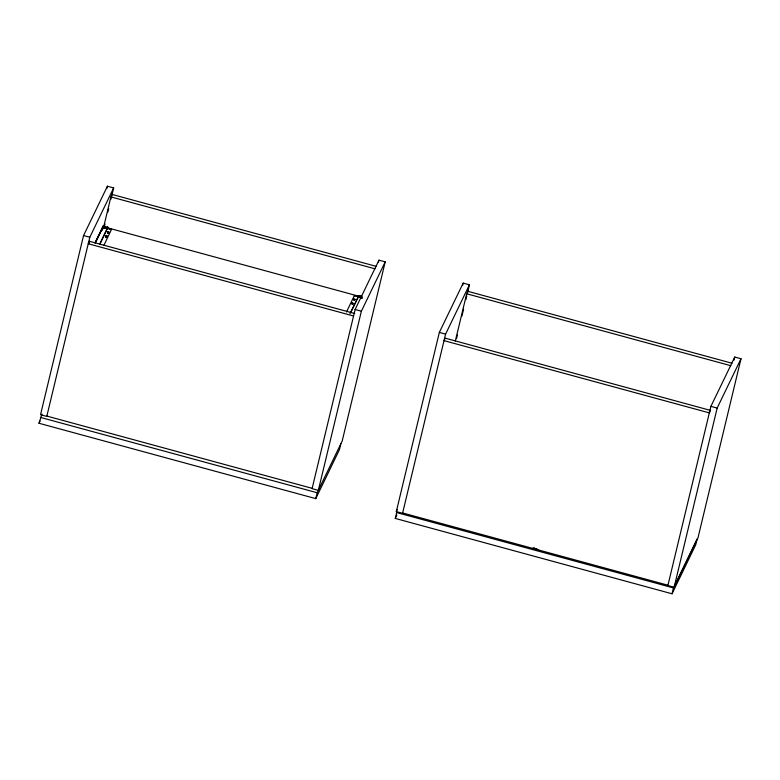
<?xml version="1.0" encoding="UTF-8"?>
<svg xmlns="http://www.w3.org/2000/svg" width="780" height="780" viewBox="0 0 780 780"><rect width="100%" height="100%" fill="white"/><g stroke="black" fill="none" stroke-linecap="round" stroke-linejoin="round"><path stroke-width="1.17" d="M536.396 549.013L535.636 548.818M83.558 235.541L40.531 414.706L46.78 416.413L89.807 237.237L113.656 187.912L107.406 186.215L83.558 235.541L89.807 237.237M340.84 443.81L339.436 449.67L315.773 498.625L39 423.257L41.983 414.131M88.871 243.653L89.437 241.283L354.754 313.531M106.84 188.575L107.406 186.215M95.102 243.116L103.194 226.054L107.796 227.146L99.957 244.043M103.291 225.995L103.409 226.707M102.394 230.266L103.486 225.976M103.564 226.668L103.72 226.015M103.808 226.405L110.896 196.901L112.086 194.434L376.223 266.36M104.422 226.356L104.998 223.938M107.825 212.17L108.683 208.591M110.955 199.163L113.656 187.912M107.582 227.068L107.796 228.004M105.476 236.516L106.041 235.794L107.289 236.135L106.88 237.149L105.476 236.516L107.289 236.135M107.64 227.799L107.796 227.146M105.622 236.808L105.67 235.94M106.207 237.071L107.445 236.428M107.582 232.001L107.533 232.859L107.942 231.845L109.346 232.479L108.118 233.123L109.346 232.479M107.377 232.567L107.942 231.845M109.151 233.054L108.615 231.923M110.604 229.028L111.442 229.476C111.238 230.295 107.971 227.253 106.197 227.828M351.409 303.488L352.648 302.845L353.301 303.722L351.897 303.089L351.556 303.781L351.604 302.913M352.141 304.044L351.644 303.449M353.32 299.54L353.876 298.818C355.797 299.286 355.573 300.232 353.798 299.14L353.467 299.832L353.515 298.964M355.495 295.718C351.907 296.069 358.156 295.737 358.81 296.615M352.814 304.122L353.379 303.391M354.052 300.095L355.28 299.452M355.124 309.485L312.088 488.651L318.337 490.357L361.374 311.191L385.213 261.865L378.963 260.159L355.124 309.485L361.374 311.191M360.545 297.365C356.684 296.78 359.453 294.343 362.232 296.41M358.663 296.312L359.112 295.581M359.346 295.62L358.956 296.234M315.773 498.625L317.177 492.755L342.186 441.031L385.213 261.865M378.466 262.226L378.963 260.159M469.433 284.798L445.594 334.123L402.558 513.289L396.308 511.592L439.345 332.416L463.183 283.101L469.433 284.798L467.308 293.68M395.265 518.417L396.679 512.558L673.452 587.925L697.115 538.97L695.701 544.83L672.038 593.785L395.265 518.417L396.844 515.161M462.618 285.451L463.183 283.101M455.344 340.997L466.684 293.777L467.873 291.31M467.727 290.375L467.951 290.979M456.514 338.618L457.382 334.99M461.916 316.105L463.622 309.017M465.884 299.588L466.742 296.039M533.423 548.359L536.816 549.666L534.212 548.954L533.296 547.804M710.902 406.37L667.875 585.536L674.125 587.242L697.963 537.917L741 358.751L734.75 357.045L710.902 406.37L717.161 408.067L741 358.751M672.038 593.785L673.452 587.925M674.125 587.242L717.161 408.067M734.009 360.136L734.75 357.045M89.437 241.283L88.247 243.75L353.555 315.998M95.18 242.619L103.194 226.054M95.55 242.522L102.736 227.643M102.862 227.389L103.165 226.766M99.626 244.325L107.659 227.955L102.521 227.438L107.572 228.111M103.828 245.564L111.442 229.476M39 423.257L40.053 421.083M346.495 311.99L354.237 295.805M349.976 313.697L358.527 296.264M350.825 312.361L358.917 295.601M396.308 511.592L397.371 509.399M710.131 411.235L709.342 412.883L444.025 340.636L445.224 338.169L710.531 410.416M108.635 232.83L108.02 232.664M106.723 236.779L106.109 236.613M105.807 237.442L106.597 237.539M354.5 299.783L353.886 299.618M352.589 303.732L351.975 303.566M361.94 298.048L358.439 296.419M536.816 549.666L537.927 549.588M535.616 548.935L534.953 548.613L536.542 548.925M107.864 232.177L108.537 232.255M352.219 303.712L352.892 303.79M535.558 548.808L537.137 548.993M103.789 227.594L107.465 228.199L102.492 227.497L107.357 228.326M102.95 227.468L107.445 228.199L103.369 227.526M467.522 291.223L732.01 363.236M110.896 196.901L375.034 268.827M466.684 293.777L730.821 365.703M107.221 227.721L359.336 296.371M107.221 228.452L110.526 229.349M356.528 296.341L358.732 296.936M439.345 332.416L445.594 334.123M46.858 416.081L312.166 488.329M402.636 512.967L667.953 585.215M40.404 417.388L317.177 492.755M361.491 297.755L358.273 296.556L361.988 297.97L358.273 296.556L359.346 296.849M358.332 296.507L361.793 297.853M353.545 299.51L354.169 299.744M107.611 232.537L108.303 232.791M105.7 236.486L106.402 236.74M534.836 548.174A1.804 0.673 13.5 0 1 534.31 547.774M467.639 290.092A1.443 1.336 25.8 0 1 467.698 291.447M111.852 193.216A1.443 1.336 25.8 0 1 111.91 194.571M107.513 228.189L105.173 227.828L107.465 228.199"/></g></svg>
